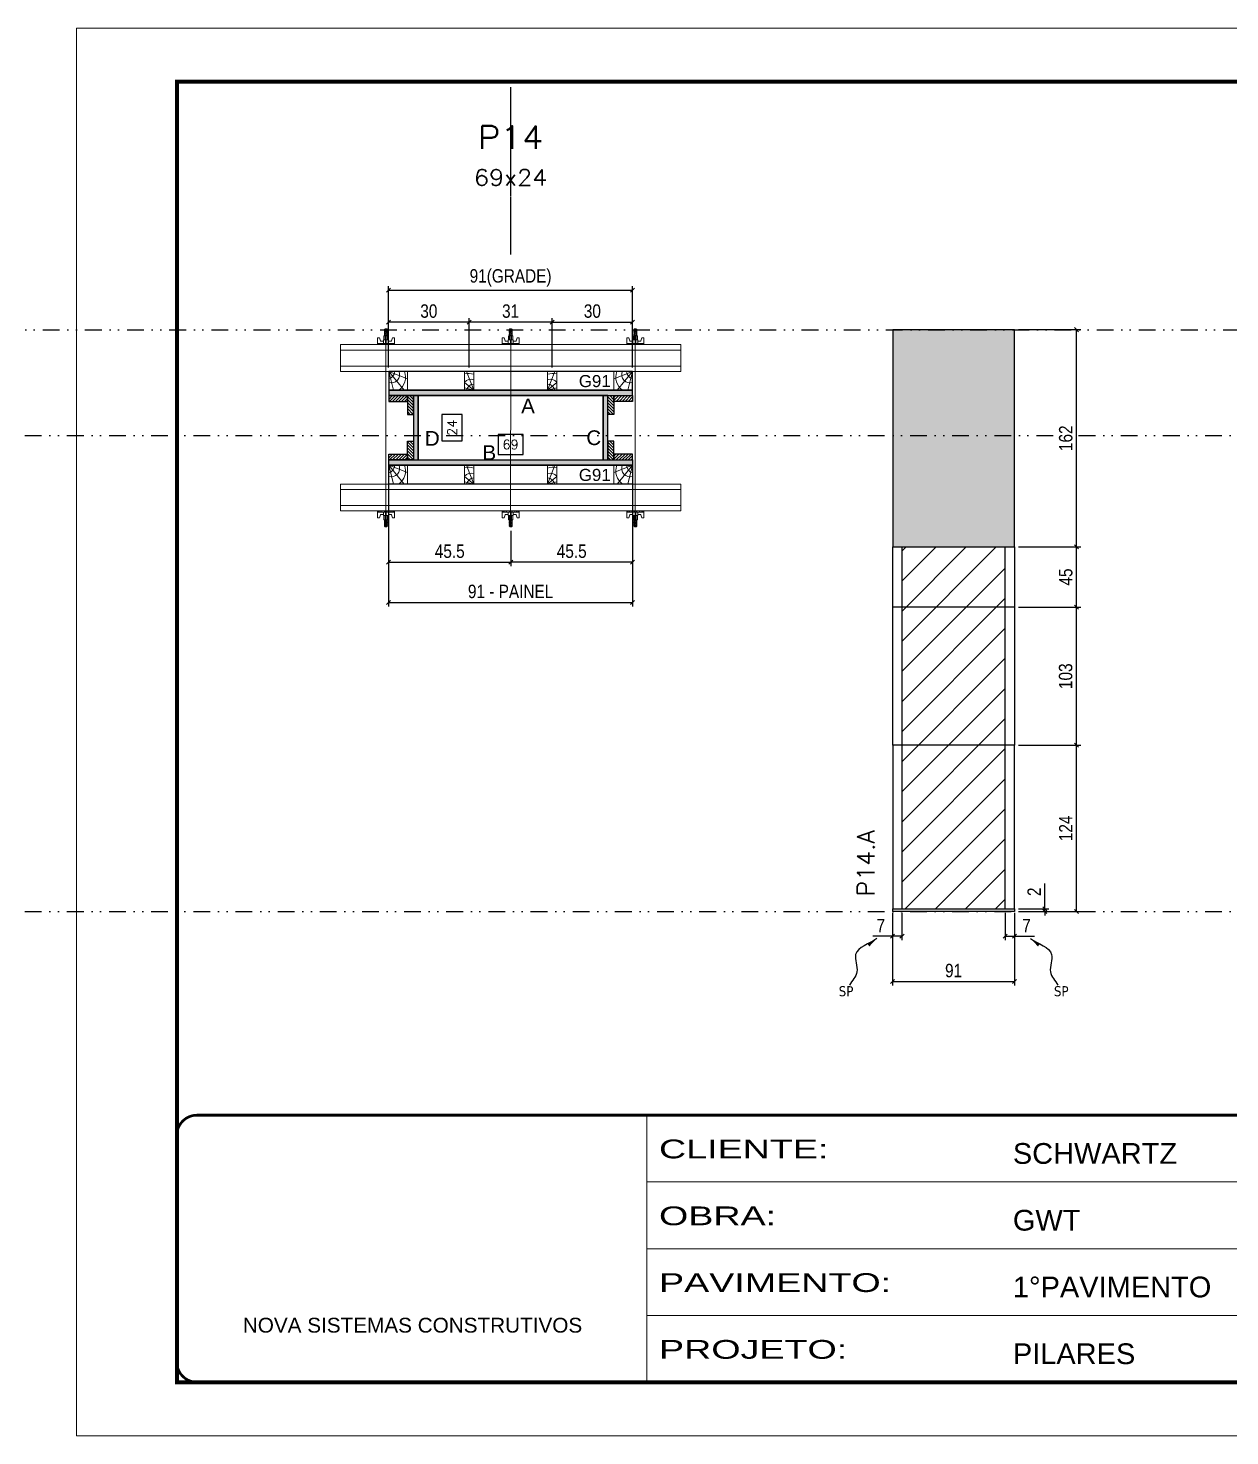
# Model space of a CAD drawing. Extents: x 13770 to 23315, y 867 to 16997.
# Drawn here: x 19119 to 20015, y 12353 to 13403 of the extents above; entities that cross this region are included whole.
import ezdxf
from ezdxf.enums import TextEntityAlignment as Align

# ---------------------------------------------------------------- set-up
doc = ezdxf.new("R2010")
doc.units = 0
for name, pattern in [('CONTINUO', [0]), ('DASHED', [0.75, 0.5, -0.25]), ('DIVIDE2', [0.625, 0.25, -0.125, 0, -0.125, 0, -0.125]), ('HIDDEN', [0.375, 0.25, -0.125])]:
    doc.linetypes.add(name, pattern=pattern)
for name, color, linetype in [('CHAPA', 1, 'Continuous'), ('COTA', 241, 'Continuous'), ('MEIO_PONT', 93, 'Continuous'), ('Nível', 160, 'Continuous'), ('Painéis', 200, 'Continuous'), ('SARRAFO', 251, 'Continuous'), ('Sarrafo de Pressão', 42, 'HIDDEN'), ('texto', 7, 'Continuous'), ('Texto de Titulo', 7, 'Continuous'), ('Texto Qtd Sarr', 242, 'Continuous'), ('TEXTO_GERAL', 7, 'Continuous')]:
    doc.layers.add(name, color=color, linetype=linetype)
for name, color, linetype, lineweight in [('Folhas', 255, 'Continuous', 9), ('Hachura', 251, 'Continuous', 9), ('Madeira', 126, 'Continuous', 18), ('Perfil Metálico', 224, 'Continuous', 18), ('SARRAFO DE PRESSAO', 251, 'DASHED', 9), ('Texto Seção', 7, 'Continuous', 15)]:
    doc.layers.add(name, color=color, linetype=linetype, lineweight=lineweight)
doc.styles.add('ARIAL', font='arial.ttf')
doc.styles.add('COTA TECNICA', font='techl___.ttf', dxfattribs={"height": 10})
doc.styles.add('COTA TECNICA 2X', font='techl___.ttf', dxfattribs={"height": 10})
doc.styles.add('COTA TECNICA-50', font='techl___.ttf', dxfattribs={"height": 10})
doc.styles.add('REGUA-120', font='ROMANS.shx', dxfattribs={"height": 15})
doc.styles.add('ROMANS', font='romans.shx')
doc.styles.add('SANSSERIF', font='sas_____.pfb')
doc.styles.get("Standard").update_dxf_attribs({"font": 'arial.ttf'})
doc.styles.add('Tecnologia', font='')
doc.styles.get('Tecnologia').set_extended_font_data('Forgotten Futurist')
doc.dimstyles.new('COTA PAINEL-50', dxfattribs={"dimtxt": 10, "dimasz": 3, "dimexe": 3, "dimexo": 3, "dimgap": 3, "dimtad": 1, "dimdec": 1, "dimzin": 12, "dimdsep": 46, "dimtxsty": 'COTA TECNICA-50', "dimblk1": 'OBLIQUE', "dimblk2": 'OBLIQUE', "dimsah": 1, "dimcen": 0.9, "dimclrd": 4, "dimclre": 4, "dimclrt": 240, "dimadec": 1, "dimazin": 3, "dimtfac": 1, "dimtdec": 1, "dimtmove": 0, "dimatfit": 3, "dimfxl": 1, "dimtolj": 1, "dimtzin": 12, "dimarcsym": 0})
doc.dimstyles.new('PAINEL', dxfattribs={"dimtxt": 10, "dimasz": 3, "dimexe": 3, "dimexo": 3, "dimgap": 3, "dimtad": 1, "dimdec": 1, "dimzin": 12, "dimdsep": 46, "dimtxsty": 'COTA TECNICA', "dimblk1": 'OBLIQUE', "dimblk2": 'OBLIQUE', "dimsah": 1, "dimcen": 0.9, "dimclrd": 4, "dimclre": 4, "dimclrt": 240, "dimadec": 1, "dimazin": 3, "dimtfac": 1, "dimtdec": 1, "dimtmove": 0, "dimatfit": 3, "dimfxl": 1, "dimtolj": 1, "dimtzin": 12, "dimarcsym": 0})
doc.dimstyles.new('SECAO PILAR', dxfattribs={"dimtxt": 10, "dimasz": 3, "dimexe": 3, "dimexo": 3, "dimgap": 3, "dimtad": 1, "dimdec": 1, "dimlfac": 0.5, "dimzin": 12, "dimdsep": 46, "dimtxsty": 'COTA TECNICA 2X', "dimblk1": 'OBLIQUE', "dimblk2": 'OBLIQUE', "dimsah": 1, "dimcen": 0.9, "dimclrd": 256, "dimclre": 256, "dimclrt": 256, "dimadec": 1, "dimazin": 3, "dimtfac": 1, "dimtdec": 1, "dimtmove": 0, "dimatfit": 3, "dimfxl": 1, "dimtolj": 1, "dimtzin": 12, "dimarcsym": 0})
doc.dimstyles.new('SECÇÃO 2', dxfattribs={"dimtxt": 7, "dimasz": 6, "dimexe": 0.18, "dimexo": 2, "dimgap": -4, "dimtad": 3, "dimdec": 1, "dimlfac": 0.5, "dimzin": 12, "dimdsep": 46, "dimtxsty": 'ROMANS', "dimblk": 'ARCHTICK', "dimcen": 0.09, "dimse1": 1, "dimse2": 1, "dimsd1": 1, "dimsd2": 1, "dimclrd": 180, "dimclre": 5, "dimclrt": 1, "dimadec": 0, "dimazin": 3, "dimtfac": 1, "dimtdec": 1, "dimtofl": 0, "dimtmove": 0, "dimatfit": 3, "dimldrblk": 'ARCHTICK', "dimfxl": 1, "dimtolj": 1, "dimtzin": 0, "dimarcsym": 0})
doc.dimstyles.get("Standard").update_dxf_attribs({"dimtxt": 0.18, "dimasz": 0.18, "dimexe": 0.18, "dimexo": 0.0625, "dimgap": 0.09, "dimtad": 0, "dimtih": 1, "dimtoh": 1, "dimdec": 4, "dimzin": 0, "dimdsep": 46, "dimtxsty": 'Standard', "dimcen": 0.09, "dimadec": 0, "dimazin": 0, "dimtfac": 1, "dimtdec": 4, "dimtofl": 0, "dimtmove": 0, "dimatfit": 3, "dimfxl": 1, "dimtolj": 1, "dimtzin": 0, "dimarcsym": 0})

# ---------------------------------------------------------------- blocks, each defined once
blk = doc.blocks.new('9999999999')
at = {"color": 30, "linetype": 'CONTINUO'}
for p, q in [((98564.6, 34230.2), (98564.6, 34429.4)), ((98564.6, 34379.6), (99584, 34379.6)), ((98564.6, 34329.8), (99488, 34329.8)), ((99584, 34329.8), (99488, 34329.8)), ((99488, 34329.8), (99488, 34230.2)), ((98564.6, 34280), (99488, 34280))]:
    blk.add_line(p, q, dxfattribs=at)
at = {"color": 30, "linetype": 'CONTINUO', "const_width": 2}
blk.add_lwpolyline([(99584, 34230.2), (99584, 34414.4, 0.414214), (99569, 34429.4), (98229, 34429.4, 0.414214), (98214, 34414.4), (98214, 34245.2, 0.414214), (98229, 34230.2), (99584, 34230.2)], format="xyb", dxfattribs=at)
at = {"layer": 'Folhas'}
blk.add_lwpolyline([(98139, 34190.2), (99624, 34190.2), (99624, 35240.2), (98139, 35240.2)], close=True, dxfattribs=at)
at = {"layer": 'Folhas', "color": 30, "const_width": 3}
blk.add_lwpolyline([(98214, 34230.2), (99584, 34230.2), (99584, 35200.2), (98214, 35200.2)], close=True, dxfattribs=at)
at = {"color": 7, "linetype": 'Continuous', "ltscale": 5, "style": 'ARIAL'}
for s, height, p in [('SCHWARTZ', 15.48, (98837.7, 34393.1)), ('GWT', 15.48, (98837.7, 34343.3)), ('1°PAVIMENTO', 15.483, (98837.7, 34293.5)), ('NOVA SISTEMAS CONSTRUTIVOS', 11.059, (98263.2, 34267.2)), ('PILARES', 15.48, (98837.7, 34243.7))]:
    blk.add_text(s, height=height, dxfattribs=at).set_placement(p)
at = {"layer": 'Folhas', "color": 7, "style": 'Tecnologia', "width": 1.5}
for s, p in [('CLIENTE:', (98573.7, 34397.2)), ('OBRA:', (98573.7, 34347.3)), ('PAVIMENTO:', (98573.7, 34297.5)), ('PROJETO:', (98573.7, 34247.7))]:
    blk.add_text(s, height=14, dxfattribs=at).set_placement(p)
blk = doc.blocks.new('_Oblique')
at = {"color": 0, "linetype": 'ByBlock', "lineweight": -2}
blk.add_line((-0.5, -0.5), (0.5, 0.5), dxfattribs=at)
blk = doc.blocks.new('*D346')
at = {"layer": 'COTA', "color": 4, "lineweight": -2, "transparency": 16777216}
for p, q in [((19763.5, 12742.9), (19763.5, 12688.7)), ((19854.5, 12742.9), (19854.5, 12688.7)), ((19763.5, 12691.7), (19854.5, 12691.7))]:
    blk.add_line(p, q, dxfattribs=at)
at = {"layer": 'Defpoints', "color": 0, "transparency": 16777216}
for p in [(19763.5, 12745.9), (19854.5, 12745.9), (19854.5, 12691.7)]:
    blk.add_point(p, dxfattribs=at)
at = {"layer": 'COTA', "color": 4, "lineweight": -2, "transparency": 16777216, "xscale": 3, "yscale": 3, "zscale": 3, "rotation": 180}
blk.add_blockref('_Oblique', (19763.5, 12691.7), dxfattribs=at)
at = {"layer": 'COTA', "color": 4, "lineweight": -2, "transparency": 16777216, "xscale": 3, "yscale": 3, "zscale": 3}
blk.add_blockref('_Oblique', (19854.5, 12691.7), dxfattribs=at)
at = {"layer": 'COTA', "color": 240, "transparency": 16777216, "insert": (19809, 12699.8), "char_height": 10, "attachment_point": 5, "style": 'COTA TECNICA'}
blk.add_mtext('\\A1;91', dxfattribs=at)
blk = doc.blocks.new('*D347')
at = {"layer": 'COTA', "color": 4, "lineweight": -2, "transparency": 16777216}
for p, q in [((19857.5, 13177.9), (19903.8, 13177.9)), ((19900.8, 13015.9), (19900.8, 13177.9)), ((19857.5, 13015.9), (19903.8, 13015.9))]:
    blk.add_line(p, q, dxfattribs=at)
at = {"layer": 'Defpoints', "color": 0, "transparency": 16777216}
for p in [(19854.5, 13177.9), (19900.8, 13177.9), (19854.5, 13015.9)]:
    blk.add_point(p, dxfattribs=at)
at = {"layer": 'COTA', "color": 4, "lineweight": -2, "transparency": 16777216, "xscale": 3, "yscale": 3, "zscale": 3}
for p, rotation in [((19900.8, 13177.9), 90), ((19900.8, 13015.9), 270)]:
    blk.add_blockref('_Oblique', p, dxfattribs=dict(at, rotation=rotation))
at = {"layer": 'COTA', "color": 240, "transparency": 16777216, "insert": (19892.7, 13096.9), "char_height": 10, "attachment_point": 5, "rotation": 90, "style": 'COTA TECNICA'}
blk.add_mtext('\\A1;162', dxfattribs=at)
blk = doc.blocks.new('*D348')
at = {"layer": 'COTA', "color": 4, "lineweight": -2, "transparency": 16777216}
for p, q in [((19857.5, 12867.9), (19903.8, 12867.9)), ((19900.8, 12743.9), (19900.8, 12867.9)), ((19857.5, 12743.9), (19903.8, 12743.9))]:
    blk.add_line(p, q, dxfattribs=at)
at = {"layer": 'Defpoints', "color": 0, "transparency": 16777216}
for p in [(19854.5, 12867.9), (19900.8, 12867.9), (19854.5, 12743.9)]:
    blk.add_point(p, dxfattribs=at)
at = {"layer": 'COTA', "color": 4, "lineweight": -2, "transparency": 16777216, "xscale": 3, "yscale": 3, "zscale": 3}
for p, rotation in [((19900.8, 12867.9), 90), ((19900.8, 12743.9), 270)]:
    blk.add_blockref('_Oblique', p, dxfattribs=dict(at, rotation=rotation))
at = {"layer": 'COTA', "color": 240, "transparency": 16777216, "insert": (19892.7, 12805.9), "char_height": 10, "attachment_point": 5, "rotation": 90, "style": 'COTA TECNICA-50'}
blk.add_mtext('\\A1;124', dxfattribs=at)
blk = doc.blocks.new('*D349')
at = {"layer": 'COTA', "color": 4, "lineweight": -2, "transparency": 16777216}
for p, q in [((19877.1, 12745.9), (19877.1, 12764.7)), ((19857.5, 12745.9), (19880.1, 12745.9)), ((19857.5, 12743.9), (19880.1, 12743.9)), ((19877.1, 12743.9), (19877.1, 12745.9)), ((19877.1, 12743.9), (19877.1, 12740.9))]:
    blk.add_line(p, q, dxfattribs=at)
at = {"layer": 'Defpoints', "color": 0, "transparency": 16777216}
for p in [(19854.5, 12745.9), (19854.5, 12743.9), (19877.1, 12743.9)]:
    blk.add_point(p, dxfattribs=at)
at = {"layer": 'COTA', "color": 4, "lineweight": -2, "transparency": 16777216, "xscale": 3, "yscale": 3, "zscale": 3}
for p, rotation in [((19877.1, 12745.9), 270), ((19877.1, 12743.9), 90)]:
    blk.add_blockref('_Oblique', p, dxfattribs=dict(at, rotation=rotation))
at = {"layer": 'COTA', "color": 240, "transparency": 16777216, "insert": (19869.1, 12758.6), "char_height": 10, "attachment_point": 5, "rotation": 90, "style": 'COTA TECNICA-50'}
blk.add_mtext('\\A1;2', dxfattribs=at)
blk = doc.blocks.new('*D350')
at = {"layer": 'COTA', "color": 4, "lineweight": -2, "transparency": 16777216}
for p, q in [((19763.5, 12740.9), (19763.5, 12722.4)), ((19770.5, 12742.9), (19770.5, 12722.4)), ((19763.5, 12725.4), (19748.8, 12725.4)), ((19770.5, 12725.4), (19763.5, 12725.4))]:
    blk.add_line(p, q, dxfattribs=at)
at = {"layer": 'Defpoints', "color": 0, "transparency": 16777216}
for p in [(19763.5, 12743.9), (19770.5, 12745.9), (19763.5, 12725.4)]:
    blk.add_point(p, dxfattribs=at)
at = {"layer": 'COTA', "color": 4, "lineweight": -2, "transparency": 16777216, "xscale": 3, "yscale": 3, "zscale": 3, "rotation": 180}
blk.add_blockref('_Oblique', (19763.5, 12725.4), dxfattribs=at)
at = {"layer": 'COTA', "color": 4, "lineweight": -2, "transparency": 16777216, "xscale": 3, "yscale": 3, "zscale": 3}
blk.add_blockref('_Oblique', (19770.5, 12725.4), dxfattribs=at)
at = {"layer": 'COTA', "color": 240, "transparency": 16777216, "insert": (19754.7, 12733.4), "char_height": 10, "attachment_point": 5, "style": 'COTA TECNICA-50'}
blk.add_mtext('\\A1;7', dxfattribs=at)
blk = doc.blocks.new('*D351')
at = {"layer": 'COTA', "color": 4, "lineweight": -2, "transparency": 16777216}
for p, q in [((19847.5, 12742.9), (19847.5, 12722.4)), ((19854.5, 12740.9), (19854.5, 12722.4)), ((19847.5, 12725.4), (19854.5, 12725.4)), ((19854.5, 12725.4), (19869.3, 12725.4))]:
    blk.add_line(p, q, dxfattribs=at)
at = {"layer": 'Defpoints', "color": 0, "transparency": 16777216}
for p in [(19847.5, 12745.9), (19854.5, 12743.9), (19854.5, 12725.4)]:
    blk.add_point(p, dxfattribs=at)
at = {"layer": 'COTA', "color": 4, "lineweight": -2, "transparency": 16777216, "xscale": 3, "yscale": 3, "zscale": 3, "rotation": 180}
blk.add_blockref('_Oblique', (19847.5, 12725.4), dxfattribs=at)
at = {"layer": 'COTA', "color": 4, "lineweight": -2, "transparency": 16777216, "xscale": 3, "yscale": 3, "zscale": 3}
blk.add_blockref('_Oblique', (19854.5, 12725.4), dxfattribs=at)
at = {"layer": 'COTA', "color": 240, "transparency": 16777216, "insert": (19863.4, 12733.4), "char_height": 10, "attachment_point": 5, "style": 'COTA TECNICA-50'}
blk.add_mtext('\\A1;7', dxfattribs=at)
blk = doc.blocks.new('*D352')
at = {"layer": 'COTA', "color": 4, "lineweight": -2, "transparency": 16777216}
for p, q in [((19857.5, 12970.9), (19903.8, 12970.9)), ((19900.8, 12867.9), (19900.8, 12970.9)), ((19857.5, 12867.9), (19903.8, 12867.9))]:
    blk.add_line(p, q, dxfattribs=at)
at = {"layer": 'Defpoints', "color": 0, "transparency": 16777216}
for p in [(19854.5, 12970.9), (19900.8, 12970.9), (19854.5, 12867.9)]:
    blk.add_point(p, dxfattribs=at)
at = {"layer": 'COTA', "color": 4, "lineweight": -2, "transparency": 16777216, "xscale": 3, "yscale": 3, "zscale": 3}
for p, rotation in [((19900.8, 12970.9), 90), ((19900.8, 12867.9), 270)]:
    blk.add_blockref('_Oblique', p, dxfattribs=dict(at, rotation=rotation))
at = {"layer": 'COTA', "color": 240, "transparency": 16777216, "insert": (19892.6, 12919.4), "char_height": 10, "attachment_point": 5, "rotation": 90, "style": 'COTA TECNICA'}
blk.add_mtext('\\A1;103', dxfattribs=at)
blk = doc.blocks.new('*D353')
at = {"layer": 'COTA', "color": 4, "lineweight": -2, "transparency": 16777216}
for p, q in [((19857.5, 13015.9), (19903.8, 13015.9)), ((19900.8, 12970.9), (19900.8, 13015.9)), ((19857.5, 12970.9), (19903.8, 12970.9))]:
    blk.add_line(p, q, dxfattribs=at)
at = {"layer": 'Defpoints', "color": 0, "transparency": 16777216}
for p in [(19854.5, 13015.9), (19900.8, 13015.9), (19854.5, 12970.9)]:
    blk.add_point(p, dxfattribs=at)
at = {"layer": 'COTA', "color": 4, "lineweight": -2, "transparency": 16777216, "xscale": 3, "yscale": 3, "zscale": 3}
for p, rotation in [((19900.8, 13015.9), 90), ((19900.8, 12970.9), 270)]:
    blk.add_blockref('_Oblique', p, dxfattribs=dict(at, rotation=rotation))
at = {"layer": 'COTA', "color": 240, "transparency": 16777216, "insert": (19892.7, 12993.4), "char_height": 10, "attachment_point": 5, "rotation": 90, "style": 'COTA TECNICA'}
blk.add_mtext('\\A1;45', dxfattribs=at)
blk = doc.blocks.new('*D371')
at = {"layer": 'COTA', "color": 180, "lineweight": -2, "transparency": 16777216}
for p, q in [((19487.9, 13099.7), (19469.2, 13099.7)), ((19469.2, 13099.7), (19469.2, 13084.7)), ((19487.9, 13084.7), (19487.9, 13099.7)), ((19469.2, 13084.7), (19487.9, 13084.7))]:
    blk.add_line(p, q, dxfattribs=at)
at = {"layer": 'Defpoints', "color": 0, "transparency": 16777216}
for p in [(19409.5, 13080.7), (19547.5, 13080.7), (19547.5, 13080.7)]:
    blk.add_point(p, dxfattribs=at)
at = {"layer": 'COTA', "color": 1, "transparency": 16777216, "insert": (19478.5, 13092.2), "char_height": 7, "attachment_point": 5, "style": 'ROMANS'}
blk.add_mtext('\\A1;69', dxfattribs=at)
blk = doc.blocks.new('_ArchTick')
at = {"color": 0, "linetype": 'ByBlock', "const_width": 0.15}
blk.add_lwpolyline([(-0.5, -0.5), (0.5, 0.5)], dxfattribs=at)
blk = doc.blocks.new('*D372')
at = {"layer": 'COTA', "lineweight": -2, "transparency": 16777216}
for p, q in [((19387.5, 13073.7), (19387.5, 12971.5)), ((19569.5, 13073.7), (19569.5, 12971.5)), ((19387.5, 12974.5), (19569.5, 12974.5))]:
    blk.add_line(p, q, dxfattribs=at)
at = {"layer": 'Defpoints', "color": 0, "transparency": 16777216}
for p in [(19387.5, 13076.7), (19569.5, 13076.7), (19569.5, 12974.5)]:
    blk.add_point(p, dxfattribs=at)
at = {"layer": 'COTA', "lineweight": -2, "transparency": 16777216, "xscale": 3, "yscale": 3, "zscale": 3, "rotation": 180}
blk.add_blockref('_Oblique', (19387.5, 12974.5), dxfattribs=at)
at = {"layer": 'COTA', "lineweight": -2, "transparency": 16777216, "xscale": 3, "yscale": 3, "zscale": 3}
blk.add_blockref('_Oblique', (19569.5, 12974.5), dxfattribs=at)
at = {"layer": 'COTA', "transparency": 16777216, "insert": (19478.5, 12982.6), "char_height": 10, "attachment_point": 5, "style": 'COTA TECNICA 2X'}
blk.add_mtext('\\A1;91 - PAINEL', dxfattribs=at)
blk = doc.blocks.new('*D373')
at = {"layer": 'COTA', "lineweight": -2, "transparency": 16777216}
for p, q in [((19387.5, 13039.7), (19387.5, 13001.5)), ((19478.6, 13027.9), (19478.6, 13001.5)), ((19387.5, 13004.5), (19478.6, 13004.5))]:
    blk.add_line(p, q, dxfattribs=at)
at = {"layer": 'Defpoints', "color": 0, "transparency": 16777216}
for p in [(19387.5, 13042.7), (19478.6, 13030.9), (19478.6, 13004.5)]:
    blk.add_point(p, dxfattribs=at)
at = {"layer": 'COTA', "lineweight": -2, "transparency": 16777216, "xscale": 3, "yscale": 3, "zscale": 3, "rotation": 180}
blk.add_blockref('_Oblique', (19387.5, 13004.5), dxfattribs=at)
at = {"layer": 'COTA', "lineweight": -2, "transparency": 16777216, "xscale": 3, "yscale": 3, "zscale": 3}
blk.add_blockref('_Oblique', (19478.6, 13004.5), dxfattribs=at)
at = {"layer": 'COTA', "transparency": 16777216, "insert": (19433.1, 13012.6), "char_height": 10, "attachment_point": 5, "style": 'COTA TECNICA 2X'}
blk.add_mtext('\\A1;45.5', dxfattribs=at)
blk = doc.blocks.new('*D374')
at = {"layer": 'COTA', "lineweight": -2, "transparency": 16777216}
for p, q in [((19569.5, 13039.7), (19569.5, 13001.5)), ((19478.6, 13027.9), (19478.6, 13001.5)), ((19569.5, 13004.5), (19478.6, 13004.5))]:
    blk.add_line(p, q, dxfattribs=at)
at = {"layer": 'Defpoints', "color": 0, "transparency": 16777216}
for p in [(19569.5, 13042.7), (19478.6, 13030.9), (19478.6, 13004.5)]:
    blk.add_point(p, dxfattribs=at)
at = {"layer": 'COTA', "lineweight": -2, "transparency": 16777216, "xscale": 3, "yscale": 3, "zscale": 3, "rotation": 180}
blk.add_blockref('_Oblique', (19478.6, 13004.5), dxfattribs=at)
at = {"layer": 'COTA', "lineweight": -2, "transparency": 16777216, "xscale": 3, "yscale": 3, "zscale": 3}
blk.add_blockref('_Oblique', (19569.5, 13004.5), dxfattribs=at)
at = {"layer": 'COTA', "transparency": 16777216, "insert": (19524.1, 13012.6), "char_height": 10, "attachment_point": 5, "style": 'COTA TECNICA 2X'}
blk.add_mtext('\\A1;45.5', dxfattribs=at)
blk = doc.blocks.new('*D375')
at = {"layer": 'COTA', "color": 180, "lineweight": -2, "transparency": 16777216}
for p, q in [((19442.3, 13114.5), (19427.3, 13114.5)), ((19427.3, 13114.5), (19427.3, 13094.9)), ((19442.3, 13094.9), (19442.3, 13114.5)), ((19427.3, 13094.9), (19442.3, 13094.9))]:
    blk.add_line(p, q, dxfattribs=at)
at = {"layer": 'Defpoints', "color": 0, "transparency": 16777216}
for p in [(19409.5, 13128.7), (19446.3, 13128.7), (19409.5, 13080.7)]:
    blk.add_point(p, dxfattribs=at)
at = {"layer": 'COTA', "color": 1, "transparency": 16777216, "insert": (19434.8, 13104.7), "char_height": 7, "attachment_point": 5, "rotation": 90, "style": 'ROMANS'}
blk.add_mtext('\\A1;24', dxfattribs=at)
blk = doc.blocks.new('titulo1')
at = {"layer": 'Defpoints', "color": 252, "linetype": 'HIDDEN', "ltscale": 2}
blk.add_line((0, 0), (0, 125), dxfattribs=at)
at = {"layer": 'Defpoints', "style": 'ROMANS', "oblique": 15}
blk.add_attdef('FOLHA', text='', height=10, dxfattribs=at).set_placement((0, 15.6), align=Align.MIDDLE_CENTER)
at = {"layer": 'Texto Qtd Sarr', "color": 3, "style": 'ROMANS', "oblique": 15}
for tag, height, p in [('TITULO', 17, (0, 71.4)), ('SEÇÃO', 12, (0, 41.5))]:
    blk.add_attdef(tag, text='', height=height, dxfattribs=at).set_placement(p, align=Align.MIDDLE_CENTER)
blk = doc.blocks.new('PONTALETE')
at = {"layer": 'Madeira'}
for q in [(2.71, 7), (7, 5.76), (7, 1.74)]:
    blk.add_line((0, 0), q, dxfattribs=at)
blk.add_lwpolyline([(0, 0), (7, 0), (7, 7), (0, 7)], close=True, dxfattribs=at)
for centre, radius, start, end in [((2.04, 0.06), 6.23, 37.2818, 109.0913), ((1.09, 0.9), 3.19, 343.603, 109.9847), ((-0.21, -0.78), 3.09, 14.6322, 86.0383)]:
    blk.add_arc(centre, radius, start, end, dxfattribs=at)
blk = doc.blocks.new('*D376')
at = {"layer": 'COTA', "lineweight": -2, "transparency": 16777216}
for p, q in [((19387.5, 13149.7), (19387.5, 13210.3)), ((19569.5, 13149.7), (19569.5, 13210.3)), ((19387.5, 13207.3), (19569.5, 13207.3))]:
    blk.add_line(p, q, dxfattribs=at)
at = {"layer": 'Defpoints', "color": 0, "transparency": 16777216}
for p in [(19569.5, 13207.3), (19387.5, 13146.7), (19569.5, 13146.7)]:
    blk.add_point(p, dxfattribs=at)
at = {"layer": 'COTA', "lineweight": -2, "transparency": 16777216, "xscale": 3, "yscale": 3, "zscale": 3, "rotation": 180}
blk.add_blockref('_Oblique', (19387.5, 13207.3), dxfattribs=at)
at = {"layer": 'COTA', "lineweight": -2, "transparency": 16777216, "xscale": 3, "yscale": 3, "zscale": 3}
blk.add_blockref('_Oblique', (19569.5, 13207.3), dxfattribs=at)
at = {"layer": 'COTA', "transparency": 16777216, "insert": (19478.5, 13216.5), "char_height": 10, "attachment_point": 5, "style": 'COTA TECNICA 2X'}
blk.add_mtext('\\A1;91(GRADE)', dxfattribs=at)
blk = doc.blocks.new('MEIO PONTALETE')
at = {"layer": 'Madeira'}
for q in [(2.71, 7), (3.5, 2.88), (3.5, 0.87)]:
    blk.add_line((0, 0), q, dxfattribs=at)
blk.add_lwpolyline([(0, 0), (3.5, 0), (3.5, 7), (0, 7)], close=True, dxfattribs=at)
for centre, radius, start, end in [((2.04, 0.06), 6.23, 76.4499, 109.0913), ((1.09, 0.9), 3.19, 40.9063, 109.9847), ((-0.21, -0.78), 3.09, 14.6322, 86.0383)]:
    blk.add_arc(centre, radius, start, end, dxfattribs=at)
blk = doc.blocks.new('*D377')
at = {"layer": 'COTA', "lineweight": -2, "transparency": 16777216}
for p, q in [((19509.5, 13149.7), (19509.5, 13186.4)), ((19509.5, 13183.4), (19569.5, 13183.4)), ((19569.5, 13149.7), (19569.5, 13186.4))]:
    blk.add_line(p, q, dxfattribs=at)
at = {"layer": 'Defpoints', "color": 0, "transparency": 16777216}
for p in [(19569.5, 13183.4), (19509.5, 13146.7), (19569.5, 13146.7)]:
    blk.add_point(p, dxfattribs=at)
at = {"layer": 'COTA', "lineweight": -2, "transparency": 16777216, "xscale": 3, "yscale": 3, "zscale": 3, "rotation": 180}
blk.add_blockref('_Oblique', (19509.5, 13183.4), dxfattribs=at)
at = {"layer": 'COTA', "lineweight": -2, "transparency": 16777216, "xscale": 3, "yscale": 3, "zscale": 3}
blk.add_blockref('_Oblique', (19569.5, 13183.4), dxfattribs=at)
at = {"layer": 'COTA', "transparency": 16777216, "insert": (19539.5, 13191.7), "char_height": 10, "attachment_point": 5, "style": 'COTA TECNICA 2X'}
blk.add_mtext('\\A1;30', dxfattribs=at)
blk = doc.blocks.new('*D378')
at = {"layer": 'COTA', "lineweight": -2, "transparency": 16777216}
for p, q in [((19447.5, 13149.7), (19447.5, 13186.4)), ((19509.5, 13183.4), (19447.5, 13183.4)), ((19509.5, 13149.7), (19509.5, 13186.4))]:
    blk.add_line(p, q, dxfattribs=at)
at = {"layer": 'Defpoints', "color": 0, "transparency": 16777216}
for p in [(19447.5, 13183.4), (19447.5, 13146.7), (19509.5, 13146.7)]:
    blk.add_point(p, dxfattribs=at)
at = {"layer": 'COTA', "lineweight": -2, "transparency": 16777216, "xscale": 3, "yscale": 3, "zscale": 3, "rotation": 180}
blk.add_blockref('_Oblique', (19447.5, 13183.4), dxfattribs=at)
at = {"layer": 'COTA', "lineweight": -2, "transparency": 16777216, "xscale": 3, "yscale": 3, "zscale": 3}
blk.add_blockref('_Oblique', (19509.5, 13183.4), dxfattribs=at)
at = {"layer": 'COTA', "transparency": 16777216, "insert": (19478.5, 13191.7), "char_height": 10, "attachment_point": 5, "style": 'COTA TECNICA 2X'}
blk.add_mtext('\\A1;31', dxfattribs=at)
blk = doc.blocks.new('*D379')
at = {"layer": 'COTA', "linetype": 'ByBlock', "lineweight": -2, "transparency": 16777216}
for p, q in [((19387.5, 13149.7), (19387.5, 13186.4)), ((19447.5, 13183.4), (19387.5, 13183.4)), ((19447.5, 13149.7), (19447.5, 13186.4))]:
    blk.add_line(p, q, dxfattribs=at)
at = {"layer": 'Defpoints', "color": 0, "linetype": 'ByBlock', "transparency": 16777216}
for p in [(19387.5, 13183.4), (19387.5, 13146.7), (19447.5, 13146.7)]:
    blk.add_point(p, dxfattribs=at)
at = {"layer": 'COTA', "linetype": 'ByBlock', "lineweight": -2, "transparency": 16777216, "xscale": 3, "yscale": 3, "zscale": 3, "rotation": 180}
blk.add_blockref('_Oblique', (19387.5, 13183.4), dxfattribs=at)
at = {"layer": 'COTA', "linetype": 'ByBlock', "lineweight": -2, "transparency": 16777216, "xscale": 3, "yscale": 3, "zscale": 3}
blk.add_blockref('_Oblique', (19447.5, 13183.4), dxfattribs=at)
at = {"layer": 'COTA', "linetype": 'ByBlock', "transparency": 16777216, "insert": (19417.5, 13191.7), "char_height": 10, "attachment_point": 5, "style": 'COTA TECNICA 2X'}
blk.add_mtext('\\A1;30', dxfattribs=at)
blk = doc.blocks.new('C')
at = {"layer": 'Hachura', "color": 0}
for p, q in [((0, 3.22), (0, -3.22)), ((0.45, 3.22), (0, 3.22)), ((0.46, 3.16), (0, 3.16)), ((0.46, 3.05), (0, 3.05)), ((0.46, 2.88), (0, 2.88)), ((0, 2.75), (0, -1.16)), ((0.46, 2.65), (0, 2.65)), ((0.46, 2.23), (0, 2.23)), ((0.46, 1.51), (0, 1.51)), ((0.39, 0.49), (0.17, 0.49)), ((0.45, -3.23), (0.45, 3.22)), ((0.45, 3.22), (2.58, 3.22)), ((1.74, 0.97), (0.45, 0.97)), ((1.45, 0.1), (0.45, 0.1)), ((1.35, 1.94), (1.35, 0.96)), ((2.58, 2.39), (1.47, 2.09)), ((1.74, -0.97), (1.74, 0.97)), ((1.74, 0.97), (1.74, 0.84)), ((1.74, 0.97), (1.74, 0.84)), ((1.74, 0.84), (3.35, 0.84)), ((3.35, 0.45), (1.74, 0.45)), ((2.58, 3.22), (2.58, 2.39)), ((3.32, 0.84), (3.32, -0.84)), ((3.35, 0.84), (3.35, -0.84)), ((3.68, 0.45), (3.35, 0.45)), ((3.84, -0.52), (3.35, 0.45)), ((3.35, 0.06), (3.67, -0.57)), ((3.68, 0.45), (4.16, -0.52)), ((3.72, 0.5), (4.25, -0.57)), ((4.37, -0.55), (3.83, 0.53)), ((4.15, 0.45), (3.93, 0.45)), ((4.42, -0.52), (3.93, 0.45)), ((4.15, 0.45), (4.26, 0.45)), ((4.26, 0.45), (4.74, -0.52)), ((4.3, 0.5), (4.83, -0.57)), ((4.95, -0.55), (4.41, 0.53)), ((4.51, 0.45), (4.84, 0.45)), ((5, -0.52), (4.51, 0.45)), ((4.84, 0.45), (5.32, -0.52)), ((4.88, 0.5), (5.41, -0.57)), ((5.53, -0.55), (4.99, 0.53)), ((5.58, -0.52), (5.09, 0.45)), ((5.42, 0.45), (5.09, 0.45)), ((5.58, -0.52), (5.09, 0.45)), ((5.42, 0.45), (5.74, -0.19)), ((5.46, 0.5), (5.74, -0.07)), ((5.74, 0.19), (5.57, 0.53)), ((5.74, 0.32), (5.68, 0.45)), ((5.68, 0.45), (5.74, 0.45)), ((5.74, 0.45), (5.9, 0.29)), ((5.74, 0.45), (5.74, -0.52)), ((5.9, -0.36), (5.9, 0.29)), ((0.45, 0), (0, 0)), ((0.46, -1.52), (0, -1.52)), ((0.46, -2.23), (0, -2.23)), ((0.46, -2.65), (0, -2.65)), ((0.46, -2.88), (0, -2.88)), ((0.46, -3.05), (0, -3.05)), ((0.46, -3.16), (0, -3.16)), ((0, -3.22), (2.57, -3.22)), ((0.08, -0.48), (0.29, -0.48)), ((0.29, -0.48), (0.4, -0.48)), ((0.45, 0), (0.45, -0.97)), ((0.45, -0.16), (1.45, -0.16)), ((0.45, -0.65), (0.45, -0.32)), ((0.45, -3.23), (0.45, -0.65)), ((0.45, -0.97), (1.74, -0.97)), ((1.35, -1.94), (1.35, -0.97)), ((2.58, -2.39), (1.47, -2.1)), ((3.35, -0.32), (1.74, -0.32)), ((3.35, -0.84), (1.74, -0.84)), ((2.58, -3.23), (2.58, -2.39)), ((3.35, -0.07), (3.58, -0.52)), ((3.35, -0.52), (3.58, -0.52)), ((3.84, -0.52), (4.16, -0.52)), ((4.42, -0.52), (4.74, -0.52)), ((4.63, -0.52), (4.74, -0.52)), ((5, -0.52), (5.32, -0.52)), ((5.58, -0.52), (5.74, -0.52)), ((5.74, -0.52), (5.9, -0.36)), ((5.74, -0.52), (5.74, -0.52))]:
    blk.add_line(p, q, dxfattribs=at)
for centre, radius, start, end in [((1.52, 1.94), 0.161, 104.7436, 180), ((1.44, -0.03), 0.129, 272.695, 87.305), ((3.81, 0.39), 0.143, 25.5688, 154.4312), ((4.39, 0.39), 0.143, 25.5688, 154.4312), ((4.97, 0.39), 0.143, 25.5688, 154.4312), ((5.55, 0.39), 0.143, 25.5688, 154.4312), ((0.17, -0.37), 0.174, 221.744, 317.8592), ((1.52, -1.94), 0.161, 180, 255.2564), ((3.71, -0.4), 0.174, 222.1408, 318.256), ((4.29, -0.4), 0.174, 222.1408, 318.256), ((4.87, -0.4), 0.174, 222.1408, 318.256), ((5.45, -0.4), 0.174, 222.1408, 318.256), ((5.61, -0.4), 0.174, 317.8592, 318.256)]:
    blk.add_arc(centre, radius, start, end, dxfattribs=at)

msp = doc.modelspace()

# ---------------------------------------------------------------- hatches: boundary and pattern name
at = {"layer": 'COTA', "linetype": 'ByBlock'}
h = msp.add_hatch(dxfattribs=at)
h.set_pattern_fill('AR-CONC', color=256, scale=0.03)
h.set_pattern_definition([(50, (-113151.7636, -19497.2606), (5.46554007, -0.47817257), [0.5715, -6.2865]), (355, (-113151.7636, -19497.2606), (-1.05730264, 5.73170536), [0.4572, -5.02921753]), (100.4514447, (-113151.308, -19497.3004), (4.40823741, 5.25353256), [0.48570026, -5.34270734]), (46.1842, (-113151.7636, -19495.7366), (8.13237123, -1.26126984), [0.85725, -9.42975]), (96.6355576, (-113151.086, -19495.842), (7.122124, 7.42278374), [0.7285507, -8.01406824]), (351.184151, (-113151.764, -19495.737), (7.122124, 7.42278374), [0.685799, -7.54379196]), (21, (-113151.0016, -19496.1176), (4.54843174, -3.06795595), [0.5715, -6.2865]), (326, (-113151.0016, -19496.1176), (1.85406085, 5.52563898), [0.4572, -5.0292]), (71.451445, (-113150.6226, -19496.373), (6.40249258, 2.45768307), [0.48570026, -5.34269813]), (37.5, (-113151.7636, -19497.2606), (0.092658098, 2.536651166), [0, -4.96824, 0, -5.1054, 0, -5.04825]), (7.5, (-113151.7636, -19497.2606), (2.004589875, 3.005417245), [0, -2.91084, 0, -4.85394, 0, -1.92405]), (327.5, (-113153.4629, -19497.2606), (4.067717855, -0.17186232), [0, -1.905, 0, -5.9436, 0, -7.8867]), (317.5, (-113154.225, -19497.2606), (4.44387544, 0.76279473), [0, -2.4765, 0, -3.94716, 0, -5.6007])])
h.paths.add_polyline_path([(19854.54, 13177.88), (19763.54, 13177.88), (19763.54, 13015.88), (19854.54, 13015.88)])
at = {"layer": 'Hachura'}
h = msp.add_hatch(color=256, dxfattribs=at)
h.dxf.hatch_style = 1
h.paths.add_polyline_path([(19569.55, 13128.71), (19569.55, 13132.71), (19387.55, 13132.71), (19387.55, 13128.71)])
h = msp.add_hatch(color=256, dxfattribs=at)
h.dxf.hatch_style = 1
h.paths.add_polyline_path([(19569.55, 13128.71), (19569.55, 13132.71), (19387.55, 13132.71), (19387.55, 13128.71)])
h = msp.add_hatch(dxfattribs=at)
h.set_pattern_fill('ANSI31', color=256, scale=0.5, angle=180, style=0)
h.set_pattern_definition([(225, (10263.5935, -9800.6957), (1.12253202, -1.12253202), [])])
h.paths.add_polyline_path([(19401.55, 13128.71), (19401.55, 13124.31), (19387.55, 13124.31), (19387.55, 13128.71)])
h = msp.add_hatch(dxfattribs=at)
h.set_pattern_fill('ANSI31', color=256, scale=0.5, angle=90, style=0)
h.set_pattern_definition([(135, (-3523.4628, 22252.6643), (-1.12253202, -1.12253202), [])])
h.paths.add_polyline_path([(19405.95, 13114.71), (19401.55, 13114.71), (19401.55, 13128.71), (19405.95, 13128.71)])
h = msp.add_hatch(color=256, dxfattribs=at)
h.dxf.hatch_style = 1
h.paths.add_polyline_path([(19405.95, 13080.71), (19409.55, 13080.71), (19409.55, 13128.71), (19405.95, 13128.71)])
h = msp.add_hatch(color=256, dxfattribs=at)
h.dxf.hatch_style = 1
h.paths.add_polyline_path([(19405.95, 13080.71), (19409.55, 13080.71), (19409.55, 13128.71), (19405.95, 13128.71)])
h = msp.add_hatch(color=256, dxfattribs=at)
h.dxf.hatch_style = 1
h.paths.add_polyline_path([(19547.55, 13080.71), (19551.15, 13080.71), (19551.15, 13128.71), (19547.55, 13128.71)])
h = msp.add_hatch(color=256, dxfattribs=at)
h.dxf.hatch_style = 1
h.paths.add_polyline_path([(19547.55, 13080.71), (19551.15, 13080.71), (19551.15, 13128.71), (19547.55, 13128.71)])
h = msp.add_hatch(dxfattribs=at)
h.set_pattern_fill('ANSI31', color=256, scale=0.5, angle=90, style=0)
h.set_pattern_definition([(135, (-3551.4628, 22252.6643), (-1.12253202, -1.12253202), [])])
h.paths.add_polyline_path([(19551.15, 13114.71), (19555.55, 13114.71), (19555.55, 13128.71), (19551.15, 13128.71)])
h = msp.add_hatch(dxfattribs=at)
h.set_pattern_fill('ANSI31', color=256, scale=0.5, angle=180, style=0)
h.set_pattern_definition([(225, (10066.5935, -9800.6957), (1.12253202, -1.12253202), [])])
h.paths.add_polyline_path([(19555.55, 13128.71), (19555.55, 13124.31), (19569.55, 13124.31), (19569.55, 13128.71)])
h = msp.add_hatch(dxfattribs=at)
h.set_pattern_fill('ANSI31', color=256, scale=0.5, angle=90, style=0)
h.set_pattern_definition([(135, (-3523.4628, 22254.6643), (-1.12253202, -1.12253202), [])])
h.paths.add_polyline_path([(19405.95, 13094.71), (19401.55, 13094.71), (19401.55, 13080.71), (19405.95, 13080.71)])
h = msp.add_hatch(dxfattribs=at)
h.set_pattern_fill('ANSI31', color=256, scale=0.5, angle=90, style=0)
h.set_pattern_definition([(135, (-3551.4628, 22254.6643), (-1.12253202, -1.12253202), [])])
h.paths.add_polyline_path([(19551.15, 13094.71), (19555.55, 13094.71), (19555.55, 13080.71), (19551.15, 13080.71)])
h = msp.add_hatch(dxfattribs=at)
h.set_pattern_fill('ANSI31', color=256, scale=0.5, angle=180, style=0)
h.set_pattern_definition([(225, (10263.5935, -9810.6957), (1.12253202, -1.12253202), [])])
h.paths.add_polyline_path([(19401.55, 13080.71), (19401.55, 13085.11), (19387.55, 13085.11), (19387.55, 13080.71)])
h = msp.add_hatch(dxfattribs=at)
h.set_pattern_fill('ANSI31', color=256, scale=0.5, angle=180, style=0)
h.set_pattern_definition([(225, (10066.5935, -9810.6957), (1.12253202, -1.12253202), [])])
h.paths.add_polyline_path([(19555.55, 13080.71), (19555.55, 13085.11), (19569.55, 13085.11), (19569.55, 13080.71)])
h = msp.add_hatch(color=256, dxfattribs=at)
h.dxf.hatch_style = 1
h.paths.add_polyline_path([(19569.55, 13080.71), (19569.55, 13076.71), (19387.55, 13076.71), (19387.55, 13080.71)])
h = msp.add_hatch(color=256, dxfattribs=at)
h.dxf.hatch_style = 1
h.paths.add_polyline_path([(19569.55, 13080.71), (19569.55, 13076.71), (19387.55, 13076.71), (19387.55, 13080.71)])
at = {"layer": 'Hachura', "linetype": 'ByBlock'}
h = msp.add_hatch(dxfattribs=at)
h.set_pattern_fill('ANSI31', color=256, scale=5)
h.paths.add_polyline_path([(19847.54, 12867.88), (19770.54, 12867.88), (19770.54, 12745.88), (19847.54, 12745.88)])
h.paths.add_polyline_path([(19847.54, 12970.88), (19770.54, 12970.88), (19770.54, 12867.88), (19847.54, 12867.88)])
h.paths.add_polyline_path([(19770.54, 13015.88), (19770.54, 12970.88), (19847.54, 12970.88), (19847.54, 13015.88)])

# ---------------------------------------------------------------- linework, layer by layer
for points in [[(19569.55, 13132.71), (19569.55, 13146.71), (19387.55, 13146.71), (19387.55, 13132.71)], [(19569.55, 13076.71), (19569.55, 13062.71), (19387.55, 13062.71), (19387.55, 13076.71)]]:
    msp.add_lwpolyline(points, close=True)
at = {"layer": 'CHAPA'}
for points in [[(19569.55, 13128.71), (19569.55, 13132.71), (19387.55, 13132.71), (19387.55, 13128.71)], [(19569.55, 13128.71), (19569.55, 13132.71), (19387.55, 13132.71), (19387.55, 13128.71)], [(19405.95, 13080.71), (19409.55, 13080.71), (19409.55, 13128.71), (19405.95, 13128.71)], [(19405.95, 13080.71), (19409.55, 13080.71), (19409.55, 13128.71), (19405.95, 13128.71)], [(19547.55, 13080.71), (19551.15, 13080.71), (19551.15, 13128.71), (19547.55, 13128.71)], [(19547.55, 13080.71), (19551.15, 13080.71), (19551.15, 13128.71), (19547.55, 13128.71)], [(19569.55, 13080.71), (19569.55, 13076.71), (19387.55, 13076.71), (19387.55, 13080.71)], [(19569.55, 13080.71), (19569.55, 13076.71), (19387.55, 13076.71), (19387.55, 13080.71)]]:
    msp.add_lwpolyline(points, close=True, dxfattribs=at)
at = {"layer": 'COTA', "linetype": 'ByBlock'}
msp.add_lwpolyline([(19763.54, 13015.88), (19854.54, 13015.88), (19854.54, 13177.88), (19763.54, 13177.88)], close=True, dxfattribs=at)
at = {"layer": 'Hachura'}
for p, q in [((19385.54, 13031.91), (19385.54, 13173.71)), ((19478.54, 13031.91), (19478.55, 13173.71)), ((19571.55, 13031.91), (19571.55, 13173.71))]:
    msp.add_line(p, q, dxfattribs=at)
at = {"layer": 'Nível', "color": 4, "linetype": 'DIVIDE2', "ltscale": 50}
for p, q in [((15984.5, 13177.88), (21112.79, 13177.88)), ((13769.54, 13098.88), (21112.79, 13098.88)), ((13769.54, 12743.88), (21112.79, 12743.88))]:
    msp.add_line(p, q, dxfattribs=at)
at = {"layer": 'Painéis'}
msp.add_line((19854.54, 12970.88), (19763.54, 12970.88), dxfattribs=at)
for points in [[(19409.55, 13128.71), (19409.55, 13080.71), (19547.55, 13080.71), (19547.55, 13128.71)], [(19763.54, 13015.88), (19854.54, 13015.88), (19854.54, 12867.88), (19763.54, 12867.88)], [(19763.54, 12745.88), (19854.54, 12745.88), (19854.54, 12867.88), (19763.54, 12867.88)], [(19763.54, 12745.88), (19854.54, 12745.88), (19854.54, 12743.88), (19763.54, 12743.88)]]:
    msp.add_lwpolyline(points, close=True, dxfattribs=at)
at = {"layer": 'Perfil Metálico'}
for points in [[(19605.55, 13166.71), (19605.55, 13146.71), (19351.55, 13146.71), (19351.55, 13166.71)], [(19351.55, 13150.71), (19351.55, 13162.71), (19605.55, 13162.71), (19605.55, 13150.71)], [(19605.55, 13042.71), (19605.55, 13062.71), (19351.55, 13062.71), (19351.55, 13042.71)], [(19351.55, 13058.71), (19351.55, 13046.71), (19605.55, 13046.71), (19605.55, 13058.71)]]:
    msp.add_lwpolyline(points, close=True, dxfattribs=at)
at = {"layer": 'SARRAFO'}
for points in [[(19387.55, 13124.31), (19401.55, 13124.31), (19401.55, 13128.71), (19387.55, 13128.71)], [(19401.55, 13128.71), (19401.55, 13114.71), (19405.95, 13114.71), (19405.95, 13128.71)], [(19555.55, 13128.71), (19555.55, 13114.71), (19551.15, 13114.71), (19551.15, 13128.71)], [(19569.55, 13124.31), (19555.55, 13124.31), (19555.55, 13128.71), (19569.55, 13128.71)], [(19401.55, 13080.71), (19401.55, 13094.71), (19405.95, 13094.71), (19405.95, 13080.71)], [(19555.55, 13080.71), (19555.55, 13094.71), (19551.15, 13094.71), (19551.15, 13080.71)], [(19387.55, 13085.11), (19401.55, 13085.11), (19401.55, 13080.71), (19387.55, 13080.71)], [(19569.55, 13085.11), (19555.55, 13085.11), (19555.55, 13080.71), (19569.55, 13080.71)]]:
    msp.add_lwpolyline(points, close=True, dxfattribs=at)
at = {"layer": 'Sarrafo de Pressão'}
for p, q in [((19770.54, 12970.88), (19770.54, 13015.88)), ((19847.54, 12970.88), (19847.54, 13015.88)), ((19770.54, 12867.88), (19770.54, 12970.88)), ((19847.54, 12867.88), (19847.54, 12970.88)), ((19770.54, 12745.88), (19770.54, 12867.88)), ((19847.54, 12745.88), (19847.54, 12867.88))]:
    msp.add_line(p, q, dxfattribs=at)

# ---------------------------------------------------------------- block references
at = {"layer": 'Hachura', "linetype": 'Continuous', "yscale": 2, "zscale": 2}
for p, xscale, rotation in [((19385.55, 13166.71), -2, 270), ((19478.54, 13166.71), 2, 90.00000000000001), ((19571.55, 13166.71), 2, 90.00000000000001), ((19385.55, 13042.71), 2, 270), ((19478.54, 13042.71), -2, 90), ((19571.55, 13042.71), -2, 90)]:
    msp.add_blockref('C', p, dxfattribs=dict(at, xscale=xscale, rotation=rotation))
at = {"layer": 'MEIO_PONT', "yscale": 2, "zscale": 2}
for p, xscale, rotation in [((19387.55, 13146.71), 2, 270), ((19569.55, 13146.71), -2, 90), ((19387.55, 13076.71), 2, 270), ((19569.55, 13076.71), -2, 90)]:
    msp.add_blockref('PONTALETE', p, dxfattribs=dict(at, xscale=xscale, rotation=rotation))
at = {"layer": 'MEIO_PONT', "yscale": 1.999999997962732, "zscale": 1.999999997962732}
for p, xscale in [((19451.05, 13132.71), -1.999999997962732), ((19506.05, 13132.71), 1.999999997962732), ((19451.05, 13062.71), -1.999999997962732), ((19506.05, 13062.71), 1.999999997962732)]:
    msp.add_blockref('MEIO PONTALETE', p, dxfattribs=dict(at, xscale=xscale))
at = {"layer": 'SARRAFO DE PRESSAO', "color": 6, "linetype": 'ByBlock'}
msp.add_blockref('9999999999', (-78984.48, -21837.41), dxfattribs=at)
at = {"layer": 'Texto Seção'}
ref = msp.add_blockref('titulo1', (19478.55, 13233.85), dxfattribs=at)
ref.add_attrib('TITULO', 'P14', dxfattribs={"layer": 'Texto de Titulo', "color": 7, "height": 17, "style": 'ROMANS', "width": 1.1}).set_placement((19478.55, 13321.35), align=Align.MIDDLE_CENTER)
ref.add_attrib('SEÇÃO', '69x24', dxfattribs={"layer": 'Texto de Titulo', "color": 7, "height": 12, "style": 'ROMANS', "width": 1.1}).set_placement((19478.55, 13291.35), align=Align.MIDDLE_CENTER)

# ---------------------------------------------------------------- texts
at = {"layer": 'texto', "color": 0, "char_height": 7.5, "attachment_point": 5}
for insert in [(19728.76, 12684.39), (19889.32, 12684.39)]:
    msp.add_mtext('{\\fTahoma|b0|i0|c0|p34;\\C4;SP}', dxfattribs=dict(at, insert=insert))
at = {"layer": 'Texto Seção', "insert": (19750.07, 12755.13), "char_height": 13, "width": 285.3299, "attachment_point": 7, "rotation": 90, "style": 'REGUA-120'}
msp.add_mtext('P14.A', dxfattribs=at)
at = {"layer": 'TEXTO_GERAL', "color": 0, "linetype": 'Continuous', "style": 'SANSSERIF'}
for p in [(19529.41, 13139.55), (19529.41, 13069.55)]:
    msp.add_text('G91', height=9, dxfattribs=at).set_placement(p, align=Align.MIDDLE_LEFT)
at = {"layer": 'TEXTO_GERAL', "style": 'ARIAL'}
for s, p in [('A', (19491.48, 13120.96)), ('D', (19420.04, 13096.82)), ('C', (19540.55, 13097.3)), ('B', (19462.63, 13086.18))]:
    msp.add_text(s, height=11, dxfattribs=at).set_placement(p, align=Align.MIDDLE_CENTER)

# ---------------------------------------------------------------- dimensions: what is measured, and where the dimension line sits
at = {"layer": 'COTA'}
for base, p1, p2, text, picture, middle in [((19569.55, 13207.27), (19387.55, 13146.71), (19569.55, 13146.71), '<>(GRADE)', '*D376', (19478.55, 13216.49)), ((19569.55, 12974.51), (19387.55, 13076.71), (19569.55, 13076.71), '<> - PAINEL', '*D372', (19478.55, 12982.62))]:
    dim = msp.add_linear_dim(base=base, p1=p1, p2=p2, text=text, dimstyle='SECAO PILAR', dxfattribs=at)
    dim.commit()
    dim.dimension.update_dxf_attribs({"geometry": picture, "text_midpoint": middle})
at = {"layer": 'COTA', "linetype": 'ByBlock'}
dim = msp.add_linear_dim(base=(19387.55, 13183.43), p1=(19447.55, 13146.71), p2=(19387.55, 13146.71), dimstyle='SECAO PILAR', override={"dimtmove": 1}, dxfattribs=at)
dim.commit()
dim.dimension.update_dxf_attribs({"geometry": '*D379', "text_midpoint": (19417.55, 13191.65)})
at = {"layer": 'COTA'}
for base, p1, p2, dimstyle, picture, middle in [((19447.55, 13183.43), (19509.55, 13146.71), (19447.55, 13146.71), 'SECAO PILAR', '*D378', (19478.55, 13191.65)), ((19569.55, 13183.43), (19509.55, 13146.71), (19569.55, 13146.71), 'SECAO PILAR', '*D377', (19539.55, 13191.65)), ((19478.61, 13004.53), (19387.55, 13042.71), (19478.61, 13030.91), 'SECAO PILAR', '*D373', (19433.08, 13012.64)), ((19854.54, 12725.37), (19847.54, 12745.88), (19854.54, 12743.88), 'COTA PAINEL-50', '*D351', (19863.41, 12733.44))]:
    dim = msp.add_linear_dim(base=base, p1=p1, p2=p2, dimstyle=dimstyle, dxfattribs=at)
    dim.commit()
    dim.dimension.update_dxf_attribs({"geometry": picture, "text_midpoint": middle})
for base, p1, p2, override, picture, middle in [((19900.78, 13177.88), (19854.54, 13015.88), (19854.54, 13177.88), {"dimarcsym": 2}, '*D347', (19892.68, 13096.88)), ((19900.78, 13015.88), (19854.54, 12970.88), (19854.54, 13015.88), {"dimtmove": 1}, '*D353', (19892.67, 12993.38))]:
    dim = msp.add_linear_dim(base=base, p1=p1, p2=p2, angle=90, dimstyle='PAINEL', override=override, dxfattribs=at)
    dim.commit()
    dim.dimension.update_dxf_attribs({"geometry": picture, "text_midpoint": middle})
for base, p1, p2, dimstyle, picture, middle in [((19446.34, 13128.71), (19409.55, 13080.71), (19409.55, 13128.71), 'SECÇÃO 2', '*D375', (19446.34, 13104.71)), ((19877.07, 12743.88), (19854.54, 12745.88), (19854.54, 12743.88), 'COTA PAINEL-50', '*D349', (19877.07, 12758.62))]:
    dim = msp.add_linear_dim(base=base, p1=p1, p2=p2, angle=90, dimstyle=dimstyle, dxfattribs=at)
    dim.commit()
    dim.dimension.update_dxf_attribs({"geometry": picture, "text_midpoint": middle, "dimtype": 160})
dim = msp.add_linear_dim(base=(19547.55, 13080.71), p1=(19409.55, 13080.71), p2=(19547.55, 13080.71), dimstyle='SECÇÃO 2', dxfattribs=at)
dim.commit()
dim.dimension.update_dxf_attribs({"geometry": '*D371', "text_midpoint": (19478.55, 13080.71), "dimtype": 160})
for base, p1, p2, angle, dimstyle, picture, middle in [((19478.61, 13004.53), (19569.55, 13042.71), (19478.61, 13030.91), 180, 'SECAO PILAR', '*D374', (19524.08, 13012.64)), ((19900.78, 12970.88), (19854.54, 12867.88), (19854.54, 12970.88), 90, 'PAINEL', '*D352', (19892.56, 12919.38)), ((19900.78, 12867.88), (19854.54, 12743.88), (19854.54, 12867.88), 90, 'COTA PAINEL-50', '*D348', (19892.71, 12805.88)), ((19763.54, 12725.37), (19770.54, 12745.88), (19763.54, 12743.88), 180, 'COTA PAINEL-50', '*D350', (19754.68, 12733.44))]:
    dim = msp.add_linear_dim(base=base, p1=p1, p2=p2, angle=angle, dimstyle=dimstyle, dxfattribs=at)
    dim.commit()
    dim.dimension.update_dxf_attribs({"geometry": picture, "text_midpoint": middle})
dim = msp.add_linear_dim(base=(19854.54, 12691.7), p1=(19763.54, 12745.88), p2=(19854.54, 12745.88), dimstyle='PAINEL', override={"dimarcsym": 2}, dxfattribs=at)
dim.commit()
dim.dimension.update_dxf_attribs({"geometry": '*D346', "text_midpoint": (19809.04, 12699.79)})

# ---------------------------------------------------------------- leaders
at = {"layer": 'COTA', "path_type": 1}
for points in [[(19751.71, 12723.7), (19735.93, 12711.86), (19736.85, 12698.86), (19731.3, 12689.07)], [(19866.37, 12723.7), (19882.15, 12711.86), (19881.23, 12698.86), (19886.78, 12689.07)]]:
    msp.add_leader(points, dimstyle='Standard', override={"dimasz": 8}, dxfattribs=at)

doc.saveas('drawing.dxf')
